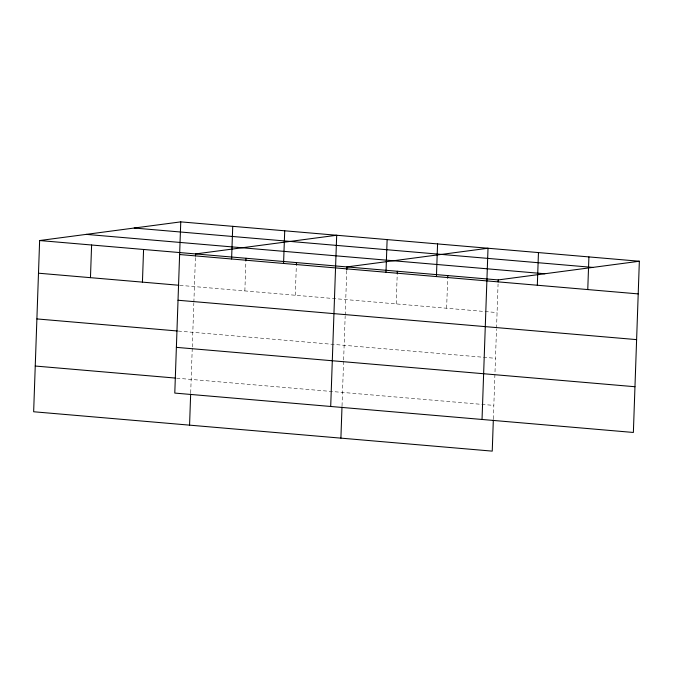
<?xml version="1.0" encoding="UTF-8"?>
<svg xmlns="http://www.w3.org/2000/svg" width="673" height="673" viewBox="0 0 673 673"><rect width="100%" height="100%" fill="white"/><g stroke="black" fill="none" stroke-linecap="round" stroke-linejoin="round"><path stroke-width="0.5" stroke-dasharray="3.37 2.52" d="M190.695 392.931L192.259 348.017M192.301 346.974L193.824 303.22M193.866 302.177L195.481 255.967M244.854 290.921L245.923 260.3M295.296 295.254L296.364 264.632M342.027 405.928L343.6 361.006M343.634 359.962L345.165 316.209M345.199 315.174L346.738 271M396.187 303.91L397.255 273.297M446.628 308.242L447.696 277.621M493.359 418.917L496.497 329.206M496.531 328.163L498.07 283.998M179.859 285.344L497.078 312.575M178.261 331.066L495.479 358.297M176.612 378.176L493.831 405.407"/><path stroke-width="1.01" d="M180.759 221.871L174.787 393.082L633.369 432.461L639.35 261.242L180.759 221.871L39.631 240.539L33.65 411.758L492.241 451.129L493.326 419.96M90.46 277.663L91.604 245.006M142.432 282.13L143.576 249.464M189.567 425.151L190.661 393.974M195.481 255.967L195.549 253.931L336.685 235.256L330.704 406.475M231.596 258.987L232.732 226.33M245.923 260.3L245.99 258.264M283.569 263.454L284.713 230.789M296.364 264.632L296.44 262.588M340.9 438.14L341.993 406.963M346.772 269.982L346.881 266.92L488.018 248.244L482.036 419.464M385.982 272.245L387.126 239.588M397.255 273.297L397.331 271.253M436.432 276.578L437.568 243.912M447.696 277.621L447.772 275.585M498.146 281.953L498.213 279.918L639.35 261.242M537.323 285.234L538.459 252.577M587.765 289.567L588.909 256.909M134.188 228.029L592.778 267.4M86.203 234.381L544.794 273.751M39.631 240.539L498.213 279.918M179.624 254.529L638.206 293.899M38.487 273.204L178.816 285.251M178.025 300.251L636.616 339.621M36.889 318.926L177.218 330.973M176.376 347.361L634.967 386.731M35.248 366.036L175.577 378.083"/></g></svg>
